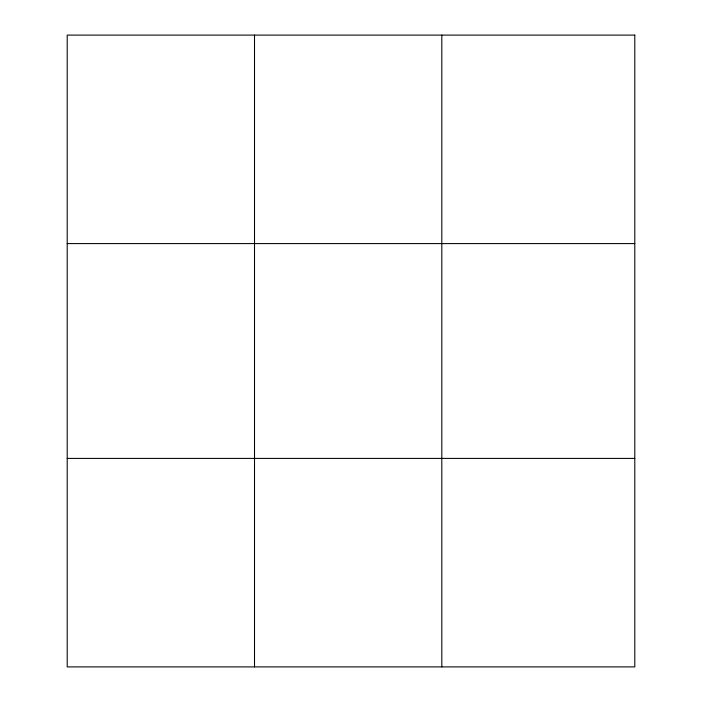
<?xml version="1.0" encoding="UTF-8"?>
<svg xmlns="http://www.w3.org/2000/svg" width="702" height="702" viewBox="0 0 702 702"><rect width="100%" height="100%" fill="white"/><g stroke="black" fill="none" stroke-linecap="round" stroke-linejoin="round"><path stroke-width="1.05" d="M254.51 35.1L254.51 666.9M441.812 35.1L441.812 666.9M67.208 243.594L634.792 243.594M67.208 458.406L634.792 458.406M634.792 35.1L634.792 666.9L67.208 666.9L67.208 35.1L634.792 35.1"/></g></svg>
